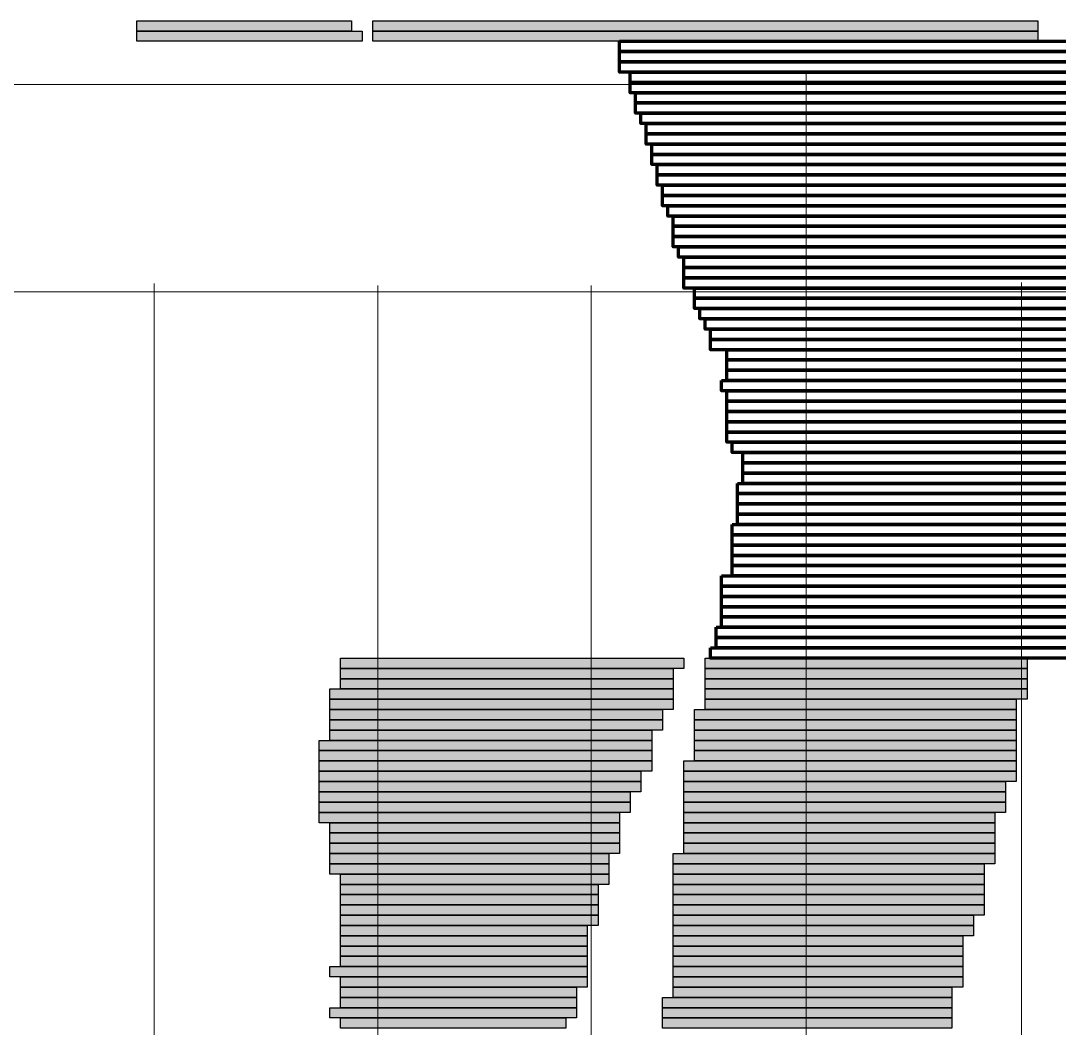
# Model space of a CAD drawing. Header units: millimetres. Extents: x 6 to 41668, y 1529 to 28527.
# Drawn here: x 17358 to 17979, y 15655 to 16258 of the extents above; entities that cross this region are included whole.
import ezdxf

# ---------------------------------------------------------------- set-up
doc = ezdxf.new("R2010")
doc.units = ezdxf.units.MM
doc.header["$LTSCALE"] = 50
doc.layers.add('00_Wand_Bestand', color=7, linetype='Continuous')
doc.layers.add('05_Linien_stark', color=7, linetype='Continuous')

msp = doc.modelspace()

# ---------------------------------------------------------------- hatches: boundary and pattern name
at = {"layer": '00_Wand_Bestand'}
for points in [[(17427.12, 16258.01), (17555.34, 16258.01), (17555.34, 16251.87), (17427.12, 16251.87)], [(17568.19, 16258.01), (17965.8, 16258.01), (17965.8, 16251.87), (17568.19, 16251.87)], [(17427.12, 16251.87), (17561.75, 16251.87), (17561.75, 16245.73), (17427.12, 16245.73)], [(17568.19, 16251.87), (17965.8, 16251.87), (17965.8, 16245.73), (17568.19, 16245.73)], [(17548.93, 15876.8), (17754.14, 15876.8), (17754.14, 15870.66), (17548.93, 15870.66)], [(17766.98, 15876.8), (17959.34, 15876.8), (17959.34, 15870.66), (17766.98, 15870.66)], [(17548.93, 15870.66), (17747.73, 15870.66), (17747.73, 15864.52), (17548.93, 15864.52)], [(17766.98, 15870.66), (17959.34, 15870.66), (17959.34, 15864.52), (17766.98, 15864.52)], [(17548.93, 15864.52), (17747.73, 15864.52), (17747.73, 15858.38), (17548.93, 15858.38)], [(17766.98, 15864.52), (17959.34, 15864.52), (17959.34, 15858.38), (17766.98, 15858.38)], [(17542.55, 15858.39), (17747.76, 15858.39), (17747.76, 15852.21), (17542.55, 15852.21)], [(17766.98, 15858.39), (17959.34, 15858.39), (17959.34, 15852.21), (17766.98, 15852.21)], [(17542.55, 15852.21), (17747.76, 15852.21), (17747.76, 15846.07), (17542.55, 15846.07)], [(17766.98, 15852.21), (17952.93, 15852.21), (17952.93, 15846.07), (17766.98, 15846.07)], [(17542.55, 15846.07), (17741.35, 15846.07), (17741.35, 15839.93), (17542.55, 15839.93)], [(17760.56, 15846.07), (17952.92, 15846.07), (17952.92, 15839.93), (17760.56, 15839.93)], [(17542.55, 15839.93), (17741.35, 15839.93), (17741.35, 15833.8), (17542.55, 15833.8)], [(17760.56, 15839.93), (17952.92, 15839.93), (17952.92, 15833.8), (17760.56, 15833.8)], [(17542.55, 15833.8), (17734.94, 15833.8), (17734.94, 15827.62), (17542.55, 15827.62)], [(17760.56, 15833.8), (17952.92, 15833.8), (17952.92, 15827.62), (17760.56, 15827.62)], [(17536.12, 15827.62), (17734.93, 15827.62), (17734.93, 15821.48), (17536.12, 15821.48)], [(17760.56, 15827.62), (17952.92, 15827.62), (17952.92, 15821.48), (17760.56, 15821.48)], [(17536.12, 15821.48), (17734.93, 15821.48), (17734.93, 15815.34), (17536.12, 15815.34)], [(17536.12, 15815.34), (17734.93, 15815.34), (17734.93, 15809.17), (17536.12, 15809.17)], [(17754.14, 15815.34), (17952.91, 15815.34), (17952.91, 15809.17), (17754.14, 15809.17)], [(17760.56, 15821.48), (17952.92, 15821.48), (17952.92, 15815.34), (17760.56, 15815.34)], [(17536.12, 15809.17), (17728.48, 15809.17), (17728.48, 15803.03), (17536.12, 15803.03)], [(17754.14, 15809.17), (17952.91, 15809.17), (17952.91, 15803.03), (17754.14, 15803.03)], [(17536.12, 15803.03), (17728.48, 15803.03), (17728.48, 15796.9), (17536.12, 15796.9)], [(17754.14, 15803.03), (17946.5, 15803.03), (17946.5, 15796.9), (17754.14, 15796.9)], [(17536.12, 15796.86), (17722.07, 15796.86), (17722.07, 15790.72), (17536.12, 15790.72)], [(17754.14, 15796.86), (17946.5, 15796.86), (17946.5, 15790.72), (17754.14, 15790.72)], [(17536.12, 15790.72), (17722.07, 15790.72), (17722.07, 15784.55), (17536.12, 15784.55)], [(17754.14, 15790.72), (17946.5, 15790.72), (17946.5, 15784.55), (17754.14, 15784.55)], [(17536.12, 15784.55), (17715.66, 15784.55), (17715.66, 15778.41), (17536.12, 15778.41)], [(17754.14, 15784.55), (17940.09, 15784.55), (17940.09, 15778.41), (17754.14, 15778.41)], [(17542.55, 15778.41), (17715.67, 15778.41), (17715.67, 15772.27), (17542.55, 15772.27)], [(17754.14, 15778.41), (17940.09, 15778.41), (17940.09, 15772.27), (17754.14, 15772.27)], [(17542.55, 15772.27), (17715.67, 15772.27), (17715.67, 15766.13), (17542.55, 15766.13)], [(17754.14, 15772.27), (17940.09, 15772.27), (17940.09, 15766.13), (17754.14, 15766.13)], [(17542.55, 15766.13), (17715.67, 15766.13), (17715.67, 15759.96), (17542.55, 15759.96)], [(17754.14, 15766.13), (17940.09, 15766.13), (17940.09, 15759.96), (17754.14, 15759.96)], [(17542.55, 15759.96), (17709.26, 15759.96), (17709.26, 15753.82), (17542.55, 15753.82)], [(17747.76, 15759.96), (17940.11, 15759.96), (17940.11, 15753.82), (17747.76, 15753.82)], [(17542.55, 15753.82), (17709.26, 15753.82), (17709.26, 15747.68), (17542.55, 15747.68)], [(17747.76, 15753.82), (17933.7, 15753.82), (17933.7, 15747.68), (17747.76, 15747.68)], [(17548.93, 15747.68), (17709.24, 15747.68), (17709.24, 15741.51), (17548.93, 15741.51)], [(17747.76, 15747.68), (17933.7, 15747.68), (17933.7, 15741.51), (17747.76, 15741.51)], [(17548.93, 15741.51), (17702.83, 15741.51), (17702.83, 15735.37), (17548.93, 15735.37)], [(17747.76, 15741.51), (17933.7, 15741.51), (17933.7, 15735.37), (17747.76, 15735.37)], [(17548.93, 15735.37), (17702.83, 15735.37), (17702.83, 15729.23), (17548.93, 15729.23)], [(17747.76, 15735.37), (17933.7, 15735.37), (17933.7, 15729.23), (17747.76, 15729.23)], [(17548.93, 15729.23), (17702.83, 15729.23), (17702.83, 15723.09), (17548.93, 15723.09)], [(17747.76, 15729.23), (17933.7, 15729.23), (17933.7, 15723.09), (17747.76, 15723.09)], [(17548.93, 15723.09), (17702.83, 15723.09), (17702.83, 15716.92), (17548.93, 15716.92)], [(17747.76, 15723.09), (17927.3, 15723.09), (17927.3, 15716.92), (17747.76, 15716.92)], [(17548.93, 15716.92), (17696.42, 15716.92), (17696.42, 15710.78), (17548.93, 15710.78)], [(17747.76, 15716.92), (17927.3, 15716.92), (17927.3, 15710.78), (17747.76, 15710.78)], [(17548.93, 15710.78), (17696.42, 15710.78), (17696.42, 15704.64), (17548.93, 15704.64)], [(17747.76, 15710.78), (17920.89, 15710.78), (17920.89, 15704.64), (17747.76, 15704.64)], [(17548.93, 15704.64), (17696.42, 15704.64), (17696.42, 15698.51), (17548.93, 15698.51)], [(17747.76, 15704.64), (17920.89, 15704.64), (17920.89, 15698.51), (17747.76, 15698.51)], [(17548.93, 15698.51), (17696.42, 15698.51), (17696.42, 15692.33), (17548.93, 15692.33)], [(17747.76, 15698.51), (17920.89, 15698.51), (17920.89, 15692.33), (17747.76, 15692.33)], [(17542.55, 15692.33), (17696.44, 15692.33), (17696.44, 15686.19), (17542.55, 15686.19)], [(17747.76, 15692.33), (17920.89, 15692.33), (17920.89, 15686.19), (17747.76, 15686.19)], [(17548.93, 15686.19), (17696.42, 15686.19), (17696.42, 15680.05), (17548.93, 15680.05)], [(17747.76, 15686.19), (17920.89, 15686.19), (17920.89, 15680.05), (17747.76, 15680.05)], [(17548.93, 15680.05), (17690.01, 15680.05), (17690.01, 15673.92), (17548.93, 15673.92)], [(17747.76, 15680.05), (17914.47, 15680.05), (17914.47, 15673.92), (17747.76, 15673.92)], [(17548.93, 15673.92), (17690.01, 15673.92), (17690.01, 15667.74), (17548.93, 15667.74)], [(17741.34, 15673.92), (17914.46, 15673.92), (17914.46, 15667.74), (17741.34, 15667.74)], [(17542.55, 15667.74), (17690.03, 15667.74), (17690.03, 15661.6), (17542.55, 15661.6)], [(17741.34, 15667.74), (17914.46, 15667.74), (17914.46, 15661.6), (17741.34, 15661.6)], [(17548.93, 15661.61), (17683.6, 15661.61), (17683.6, 15655.47), (17548.93, 15655.47)], [(17741.34, 15661.61), (17914.46, 15661.61), (17914.46, 15655.47), (17741.34, 15655.47)]]:
    msp.add_hatch(color=7, dxfattribs=at).paths.add_polyline_path(points)

# ---------------------------------------------------------------- linework, layer by layer
for points in [[(17427.12, 16258.01), (17555.34, 16258.01), (17555.34, 16251.87), (17427.12, 16251.87)], [(17568.19, 16258.01), (17965.8, 16258.01), (17965.8, 16251.87), (17568.19, 16251.87)], [(17427.12, 16251.87), (17561.75, 16251.87), (17561.75, 16245.73), (17427.12, 16245.73)], [(17568.19, 16251.87), (17965.8, 16251.87), (17965.8, 16245.73), (17568.19, 16245.73)], [(17548.93, 15876.8), (17754.14, 15876.8), (17754.14, 15870.66), (17548.93, 15870.66)], [(17766.98, 15876.8), (17959.34, 15876.8), (17959.34, 15870.66), (17766.98, 15870.66)], [(17548.93, 15870.66), (17747.73, 15870.66), (17747.73, 15864.52), (17548.93, 15864.52)], [(17766.98, 15870.66), (17959.34, 15870.66), (17959.34, 15864.52), (17766.98, 15864.52)], [(17548.93, 15864.52), (17747.73, 15864.52), (17747.73, 15858.38), (17548.93, 15858.38)], [(17766.98, 15864.52), (17959.34, 15864.52), (17959.34, 15858.38), (17766.98, 15858.38)], [(17542.55, 15858.39), (17747.76, 15858.39), (17747.76, 15852.21), (17542.55, 15852.21)], [(17766.98, 15858.39), (17959.34, 15858.39), (17959.34, 15852.21), (17766.98, 15852.21)], [(17542.55, 15852.21), (17747.76, 15852.21), (17747.76, 15846.07), (17542.55, 15846.07)], [(17766.98, 15852.21), (17952.93, 15852.21), (17952.93, 15846.07), (17766.98, 15846.07)], [(17542.55, 15846.07), (17741.35, 15846.07), (17741.35, 15839.93), (17542.55, 15839.93)], [(17760.56, 15846.07), (17952.92, 15846.07), (17952.92, 15839.93), (17760.56, 15839.93)], [(17542.55, 15839.93), (17741.35, 15839.93), (17741.35, 15833.8), (17542.55, 15833.8)], [(17760.56, 15839.93), (17952.92, 15839.93), (17952.92, 15833.8), (17760.56, 15833.8)], [(17542.55, 15833.8), (17734.94, 15833.8), (17734.94, 15827.62), (17542.55, 15827.62)], [(17760.56, 15833.8), (17952.92, 15833.8), (17952.92, 15827.62), (17760.56, 15827.62)], [(17536.12, 15827.62), (17734.93, 15827.62), (17734.93, 15821.48), (17536.12, 15821.48)], [(17760.56, 15827.62), (17952.92, 15827.62), (17952.92, 15821.48), (17760.56, 15821.48)], [(17536.12, 15821.48), (17734.93, 15821.48), (17734.93, 15815.34), (17536.12, 15815.34)], [(17536.12, 15815.34), (17734.93, 15815.34), (17734.93, 15809.17), (17536.12, 15809.17)], [(17754.14, 15815.34), (17952.91, 15815.34), (17952.91, 15809.17), (17754.14, 15809.17)], [(17760.56, 15821.48), (17952.92, 15821.48), (17952.92, 15815.34), (17760.56, 15815.34)], [(17536.12, 15809.17), (17728.48, 15809.17), (17728.48, 15803.03), (17536.12, 15803.03)], [(17754.14, 15809.17), (17952.91, 15809.17), (17952.91, 15803.03), (17754.14, 15803.03)], [(17536.12, 15803.03), (17728.48, 15803.03), (17728.48, 15796.9), (17536.12, 15796.9)], [(17754.14, 15803.03), (17946.5, 15803.03), (17946.5, 15796.9), (17754.14, 15796.9)], [(17536.12, 15796.86), (17722.07, 15796.86), (17722.07, 15790.72), (17536.12, 15790.72)], [(17754.14, 15796.86), (17946.5, 15796.86), (17946.5, 15790.72), (17754.14, 15790.72)], [(17536.12, 15790.72), (17722.07, 15790.72), (17722.07, 15784.55), (17536.12, 15784.55)], [(17754.14, 15790.72), (17946.5, 15790.72), (17946.5, 15784.55), (17754.14, 15784.55)], [(17536.12, 15784.55), (17715.66, 15784.55), (17715.66, 15778.41), (17536.12, 15778.41)], [(17754.14, 15784.55), (17940.09, 15784.55), (17940.09, 15778.41), (17754.14, 15778.41)], [(17542.55, 15778.41), (17715.67, 15778.41), (17715.67, 15772.27), (17542.55, 15772.27)], [(17754.14, 15778.41), (17940.09, 15778.41), (17940.09, 15772.27), (17754.14, 15772.27)], [(17542.55, 15772.27), (17715.67, 15772.27), (17715.67, 15766.13), (17542.55, 15766.13)], [(17754.14, 15772.27), (17940.09, 15772.27), (17940.09, 15766.13), (17754.14, 15766.13)], [(17542.55, 15766.13), (17715.67, 15766.13), (17715.67, 15759.96), (17542.55, 15759.96)], [(17754.14, 15766.13), (17940.09, 15766.13), (17940.09, 15759.96), (17754.14, 15759.96)], [(17542.55, 15759.96), (17709.26, 15759.96), (17709.26, 15753.82), (17542.55, 15753.82)], [(17747.76, 15759.96), (17940.11, 15759.96), (17940.11, 15753.82), (17747.76, 15753.82)], [(17542.55, 15753.82), (17709.26, 15753.82), (17709.26, 15747.68), (17542.55, 15747.68)], [(17747.76, 15753.82), (17933.7, 15753.82), (17933.7, 15747.68), (17747.76, 15747.68)], [(17548.93, 15747.68), (17709.24, 15747.68), (17709.24, 15741.51), (17548.93, 15741.51)], [(17747.76, 15747.68), (17933.7, 15747.68), (17933.7, 15741.51), (17747.76, 15741.51)], [(17548.93, 15741.51), (17702.83, 15741.51), (17702.83, 15735.37), (17548.93, 15735.37)], [(17747.76, 15741.51), (17933.7, 15741.51), (17933.7, 15735.37), (17747.76, 15735.37)], [(17548.93, 15735.37), (17702.83, 15735.37), (17702.83, 15729.23), (17548.93, 15729.23)], [(17747.76, 15735.37), (17933.7, 15735.37), (17933.7, 15729.23), (17747.76, 15729.23)], [(17548.93, 15729.23), (17702.83, 15729.23), (17702.83, 15723.09), (17548.93, 15723.09)], [(17747.76, 15729.23), (17933.7, 15729.23), (17933.7, 15723.09), (17747.76, 15723.09)], [(17548.93, 15723.09), (17702.83, 15723.09), (17702.83, 15716.92), (17548.93, 15716.92)], [(17747.76, 15723.09), (17927.3, 15723.09), (17927.3, 15716.92), (17747.76, 15716.92)], [(17548.93, 15716.92), (17696.42, 15716.92), (17696.42, 15710.78), (17548.93, 15710.78)], [(17747.76, 15716.92), (17927.3, 15716.92), (17927.3, 15710.78), (17747.76, 15710.78)], [(17548.93, 15710.78), (17696.42, 15710.78), (17696.42, 15704.64), (17548.93, 15704.64)], [(17747.76, 15710.78), (17920.89, 15710.78), (17920.89, 15704.64), (17747.76, 15704.64)], [(17548.93, 15704.64), (17696.42, 15704.64), (17696.42, 15698.51), (17548.93, 15698.51)], [(17747.76, 15704.64), (17920.89, 15704.64), (17920.89, 15698.51), (17747.76, 15698.51)], [(17548.93, 15698.51), (17696.42, 15698.51), (17696.42, 15692.33), (17548.93, 15692.33)], [(17747.76, 15698.51), (17920.89, 15698.51), (17920.89, 15692.33), (17747.76, 15692.33)], [(17542.55, 15692.33), (17696.44, 15692.33), (17696.44, 15686.19), (17542.55, 15686.19)], [(17747.76, 15692.33), (17920.89, 15692.33), (17920.89, 15686.19), (17747.76, 15686.19)], [(17548.93, 15686.19), (17696.42, 15686.19), (17696.42, 15680.05), (17548.93, 15680.05)], [(17747.76, 15686.19), (17920.89, 15686.19), (17920.89, 15680.05), (17747.76, 15680.05)], [(17548.93, 15680.05), (17690.01, 15680.05), (17690.01, 15673.92), (17548.93, 15673.92)], [(17747.76, 15680.05), (17914.47, 15680.05), (17914.47, 15673.92), (17747.76, 15673.92)], [(17548.93, 15673.92), (17690.01, 15673.92), (17690.01, 15667.74), (17548.93, 15667.74)], [(17741.34, 15673.92), (17914.46, 15673.92), (17914.46, 15667.74), (17741.34, 15667.74)], [(17542.55, 15667.74), (17690.03, 15667.74), (17690.03, 15661.6), (17542.55, 15661.6)], [(17741.34, 15667.74), (17914.46, 15667.74), (17914.46, 15661.6), (17741.34, 15661.6)], [(17548.93, 15661.61), (17683.6, 15661.61), (17683.6, 15655.47), (17548.93, 15655.47)], [(17741.34, 15661.61), (17914.46, 15661.61), (17914.46, 15655.47), (17741.34, 15655.47)]]:
    msp.add_lwpolyline(points, close=True, dxfattribs=at)
at = {"layer": '05_Linien_stark', "lineweight": 15}
for p, q in [((17827.31, 16226.76), (17827.31, 15116.77)), ((17827.31, 16226.76), (17827.31, 15116.77)), ((16825.21, 16219.84), (18825.18, 16219.84)), ((16825.21, 16219.84), (18825.18, 16219.84)), ((17956.07, 16101.48), (17956.07, 15220.14)), ((17956.07, 16101.48), (17956.07, 15220.14)), ((16833.78, 16095.87), (18824.72, 16095.87)), ((16833.78, 16095.87), (18824.72, 16095.87)), ((17437.38, 16100.81), (17437.38, 15219.47)), ((17437.38, 16100.81), (17437.38, 15219.47)), ((17571.26, 16099.72), (17571.26, 15218.37)), ((17571.26, 16099.72), (17571.26, 15218.37)), ((17698.75, 16099.61), (17698.75, 15218.27)), ((17698.75, 16099.61), (17698.75, 15218.27))]:
    msp.add_line(p, q, dxfattribs=at)
at = {"layer": '05_Linien_stark', "lineweight": 211}
for points in [[(17715.67, 16245.73), (18158.14, 16245.73), (18158.14, 16239.6), (17715.67, 16239.6)], [(17715.67, 16239.6), (18158.14, 16239.6), (18158.14, 16233.42), (17715.67, 16233.42)], [(17715.67, 16233.42), (18161.35, 16233.42), (18161.35, 16227.28), (17715.67, 16227.28)], [(17722.09, 16227.28), (18158.15, 16227.28), (18158.15, 16221.15), (17722.09, 16221.15)], [(17722.09, 16221.14), (18161.36, 16221.14), (18161.36, 16214.97), (17722.09, 16214.97)], [(17725.28, 16214.97), (18161.35, 16214.97), (18161.35, 16208.83), (17725.28, 16208.83)], [(17725.28, 16208.83), (18158.12, 16208.83), (18158.12, 16202.7), (17725.28, 16202.7)], [(17728.49, 16202.7), (18158.13, 16202.7), (18158.13, 16196.56), (17728.49, 16196.56)], [(17731.7, 16196.56), (18161.34, 16196.56), (18161.34, 16190.38), (17731.7, 16190.38)], [(17731.7, 16190.38), (18158.13, 16190.38), (18158.13, 16184.24), (17731.7, 16184.24)], [(17734.92, 16184.25), (18148.52, 16184.25), (18148.52, 16178.11), (17734.92, 16178.11)], [(17734.92, 16178.11), (18148.52, 16178.11), (18148.52, 16171.97), (17734.92, 16171.97)], [(17738.11, 16171.97), (18151.72, 16171.97), (18151.72, 16165.8), (17738.11, 16165.8)], [(17738.11, 16165.8), (18154.92, 16165.8), (18154.92, 16159.66), (17738.11, 16159.66)], [(17741.32, 16159.66), (18161.34, 16159.66), (18161.34, 16153.52), (17741.32, 16153.52)], [(17741.32, 16153.52), (18161.34, 16153.52), (18161.34, 16147.34), (17741.32, 16147.34)], [(17744.53, 16147.34), (18167.75, 16147.34), (18167.75, 16141.21), (17744.53, 16141.21)], [(17747.72, 16141.21), (18167.74, 16141.21), (18167.74, 16135.07), (17747.72, 16135.07)], [(17747.72, 16135.07), (18164.54, 16135.07), (18164.54, 16128.93), (17747.72, 16128.93)], [(17747.72, 16128.93), (18167.74, 16128.93), (18167.74, 16122.76), (17747.72, 16122.76)], [(17750.93, 16122.76), (18167.74, 16122.76), (18167.74, 16116.62), (17750.93, 16116.62)], [(17754.16, 16116.62), (18167.75, 16116.62), (18167.75, 16110.48), (17754.16, 16110.48)], [(17754.16, 16110.48), (18170.97, 16110.48), (18170.97, 16104.34), (17754.16, 16104.34)], [(17754.16, 16104.34), (18170.97, 16104.34), (18170.97, 16098.17), (17754.16, 16098.17)], [(17760.56, 16098.17), (18170.97, 16098.17), (18170.97, 16092.03), (17760.56, 16092.03)], [(17760.56, 16092.03), (18170.97, 16092.03), (18170.97, 16085.89), (17760.56, 16085.89)], [(17763.77, 16085.89), (18170.97, 16085.89), (18170.97, 16079.72), (17763.77, 16079.72)], [(17766.96, 16079.72), (18170.96, 16079.72), (18170.96, 16073.58), (17766.96, 16073.58)], [(17770.18, 16073.58), (18170.97, 16073.58), (18170.97, 16067.44), (17770.18, 16067.44)], [(17770.18, 16067.44), (18170.97, 16067.44), (18170.97, 16061.3), (17770.18, 16061.3)], [(17779.79, 16061.3), (18170.97, 16061.3), (18170.97, 16055.13), (17779.79, 16055.13)], [(17779.79, 16055.13), (18170.97, 16055.13), (18170.97, 16048.99), (17779.79, 16048.99)], [(17779.79, 16048.99), (18167.76, 16048.99), (18167.76, 16042.85), (17779.79, 16042.85)], [(17776.58, 16042.85), (18170.96, 16042.85), (18170.96, 16036.71), (17776.58, 16036.71)], [(17779.79, 16036.71), (18170.97, 16036.71), (18170.97, 16030.54), (17779.79, 16030.54)], [(17779.79, 16030.51), (18167.76, 16030.51), (18167.76, 16024.37), (17779.79, 16024.37)], [(17779.79, 16024.37), (18167.76, 16024.37), (18167.76, 16018.23), (17779.79, 16018.23)], [(17779.79, 16018.23), (18167.76, 16018.23), (18167.76, 16012.05), (17779.79, 16012.05)], [(17779.79, 16012.05), (18167.76, 16012.05), (18167.76, 16005.92), (17779.79, 16005.92)], [(17783, 16005.92), (18167.77, 16005.92), (18167.77, 15999.78), (17783, 15999.78)], [(17789.4, 15999.78), (18167.76, 15999.78), (18167.76, 15993.64), (17789.4, 15993.64)], [(17789.4, 15993.64), (18167.76, 15993.64), (18167.76, 15987.47), (17789.4, 15987.47)], [(17789.4, 15987.47), (18164.53, 15987.47), (18164.53, 15981.33), (17789.4, 15981.33)], [(17786.21, 15981.33), (18167.77, 15981.33), (18167.77, 15975.19), (17786.21, 15975.19)], [(17786.21, 15975.19), (18167.77, 15975.19), (18167.77, 15969.05), (17786.21, 15969.05)], [(17786.21, 15969.05), (18167.77, 15969.05), (18167.77, 15962.88), (17786.21, 15962.88)], [(17786.21, 15962.88), (18167.77, 15962.88), (18167.77, 15956.74), (17786.21, 15956.74)], [(17783, 15956.74), (18167.77, 15956.74), (18167.77, 15950.6), (17783, 15950.6)], [(17783, 15950.6), (18167.77, 15950.6), (18167.77, 15944.43), (17783, 15944.43)], [(17783, 15944.43), (18167.77, 15944.43), (18167.77, 15938.29), (17783, 15938.29)], [(17783, 15938.29), (18158.15, 15938.29), (18158.15, 15932.15), (17783, 15932.15)], [(17783, 15932.15), (18158.15, 15932.15), (18158.15, 15926.01), (17783, 15926.01)], [(17776.6, 15926.02), (18158.16, 15926.02), (18158.16, 15919.84), (17776.6, 15919.84)], [(17776.6, 15919.84), (18158.16, 15919.84), (18158.16, 15913.7), (17776.6, 15913.7)], [(17776.6, 15913.7), (18154.93, 15913.7), (18154.93, 15907.56), (17776.6, 15907.56)], [(17776.6, 15907.56), (18154.93, 15907.56), (18154.93, 15901.42), (17776.6, 15901.42)], [(17776.6, 15901.42), (18154.93, 15901.42), (18154.93, 15895.25), (17776.6, 15895.25)], [(17773.39, 15895.25), (18154.93, 15895.25), (18154.93, 15889.11), (17773.39, 15889.11)], [(17773.39, 15889.11), (18154.93, 15889.11), (18154.93, 15882.97), (17773.39, 15882.97)], [(17770.18, 15882.97), (18154.92, 15882.97), (18154.92, 15876.8), (17770.18, 15876.8)]]:
    msp.add_lwpolyline(points, close=True, dxfattribs=at)

doc.saveas('drawing.dxf')
